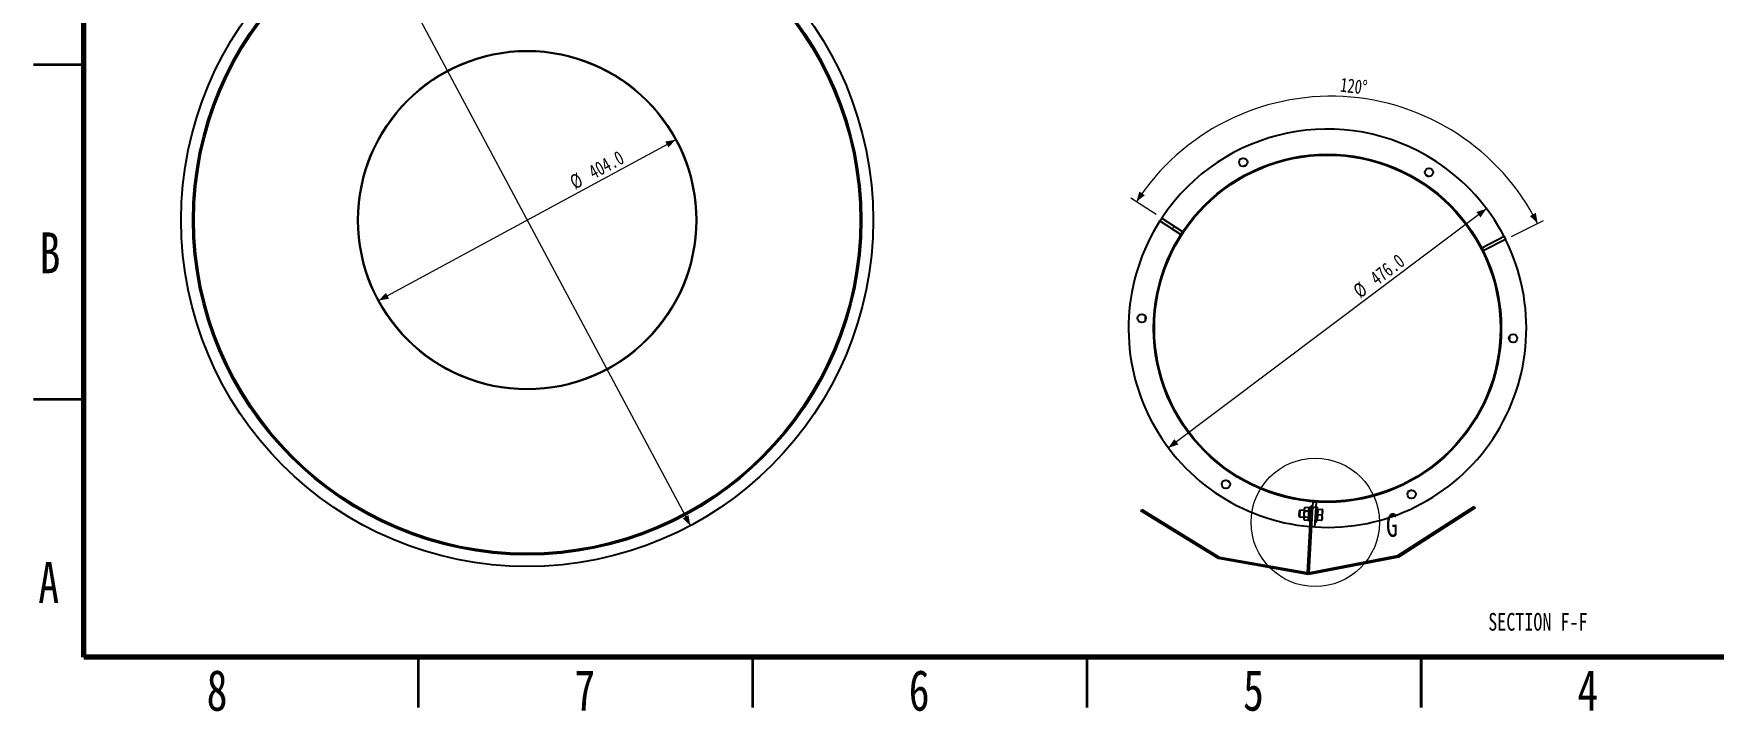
# Paper-space layout 'Sheet8' of a CAD drawing. Header units: millimetres. Extents: x 2 to 418, y 2 to 295.
# Drawn here: x 2.5 to 253.7, y 1.9 to 103.2 of the extents above; entities that cross this region are included whole.
import ezdxf

# ---------------------------------------------------------------- set-up
doc = ezdxf.new("R2010")
doc.units = ezdxf.units.MM
doc.styles.add('SLDTEXTSTYLE0', font='TXT', dxfattribs={"width": 0.75})
doc.dimstyles.new('SLDDIMSTYLE21', dxfattribs={"dimtxt": 2.116667, "dimasz": 1.5, "dimexe": 0, "dimexo": 0.0625, "dimgap": 0.529167, "dimtad": 1, "dimdec": 1, "dimlfac": 8, "dimrnd": 1e-09, "dimzin": 4, "dimdsep": 46, "dimtxsty": 'SLDTEXTSTYLE0', "dimsah": 1, "dimcen": 0, "dimadec": 0, "dimazin": 1, "dimtfac": 1, "dimtdec": 0, "dimtmove": 0, "dimatfit": 3, "dimfxl": 1, "dimfrac": 2, "dimtolj": 1, "dimtzin": 12, "dimarcsym": 0})
doc.dimstyles.new('SLDDIMSTYLE44', dxfattribs={"dimtxt": 2.116667, "dimasz": 1.5, "dimexe": 0, "dimexo": 0.0625, "dimgap": 0.529167, "dimtad": 1, "dimdec": 4, "dimlfac": 8, "dimzin": 12, "dimdsep": 46, "dimtxsty": 'SLDTEXTSTYLE0', "dimsah": 1, "dimcen": 0.09, "dimazin": 3, "dimtfac": 1, "dimtdec": 0, "dimtofl": 0, "dimtmove": 0, "dimatfit": 3, "dimfxl": 1, "dimfrac": 2, "dimtolj": 1, "dimtzin": 12, "dimarcsym": 0})

# ---------------------------------------------------------------- blocks, each defined once
blk = doc.blocks.new('_D_142')
at = {"color": 7, "linetype": 'Continuous', "lineweight": 18}
blk.add_line((98.53, 87.33), (54.11, 63.3), dxfattribs=at)
for points in [[(98.53, 87.33), (96.97, 87.05), (97.45, 86.17)], [(54.11, 63.3), (55.66, 63.57), (55.19, 64.45)]]:
    blk.add_solid(points, dxfattribs=at)
at = {"color": 7, "linetype": 'Continuous', "lineweight": 18, "char_height": 2.117, "attachment_point": 1, "rotation": 28.4098, "style": 'SLDTEXTSTYLE0'}
for s, insert in [('404.0', (85.26, 83.24)), ('%%c', (82.45, 81.72))]:
    blk.add_mtext(s, dxfattribs=dict(at, insert=insert))
blk = doc.blocks.new('_D_143')
at = {"color": 7, "linetype": 'Continuous', "lineweight": 18}
blk.add_line((51.92, 120.95), (100.72, 29.68), dxfattribs=at)
for points in [[(51.92, 120.95), (52.18, 119.39), (53.06, 119.86)], [(100.72, 29.68), (100.45, 31.24), (99.57, 30.76)]]:
    blk.add_solid(points, dxfattribs=at)
at = {"color": 7, "linetype": 'Continuous', "lineweight": 18, "char_height": 2.117, "attachment_point": 1, "rotation": 298.1343, "style": 'SLDTEXTSTYLE0'}
for s, insert in [('%%c', (58.46, 114.49)), ('828.0', (59.97, 111.67))]:
    blk.add_mtext(s, dxfattribs=dict(at, insert=insert))
blk = doc.blocks.new('_D_144')
at = {"color": 7, "linetype": 'Continuous', "lineweight": 18}
blk.add_line((219.79, 77.02), (172.21, 41.3), dxfattribs=at)
for points in [[(219.79, 77.02), (218.29, 76.52), (218.89, 75.72)], [(172.21, 41.3), (173.71, 41.8), (173.11, 42.6)]]:
    blk.add_solid(points, dxfattribs=at)
at = {"color": 7, "linetype": 'Continuous', "lineweight": 18, "char_height": 2.117, "attachment_point": 1, "rotation": 36.8973, "style": 'SLDTEXTSTYLE0'}
for s, insert in [('476.0', (202.16, 67.17)), ('%%c', (199.61, 65.25))]:
    blk.add_mtext(s, dxfattribs=dict(at, insert=insert))
blk = doc.blocks.new('_D_145')
at = {"color": 7, "linetype": 'Continuous', "lineweight": 18}
for p, q in [((170.38, 76.15), (166.6, 78.61)), ((223.54, 72.85), (228.33, 75.28))]:
    blk.add_line(p, q, dxfattribs=at)
blk.add_arc((196.5, 59.13), 34.69, 26.9119, 146.9119, dxfattribs=at)
for points in [[(167.44, 78.07), (168.7, 79.03), (167.87, 79.59)], [(227.44, 74.83), (227.17, 76.39), (226.29, 75.92)]]:
    blk.add_solid(points, dxfattribs=at)
at = {"color": 7, "linetype": 'Continuous', "lineweight": 18, "insert": (198.07, 96.63), "char_height": 2.117, "attachment_point": 1, "rotation": 353.1547, "style": 'SLDTEXTSTYLE0'}
blk.add_mtext('120°', dxfattribs=at)

psp = doc.layouts.new('Sheet8')

# ---------------------------------------------------------------- hatches: boundary and pattern name
at = {"linetype": 'Continuous', "lineweight": 18}
h = psp.add_hatch(dxfattribs=at)
h.set_pattern_fill('ANSI32', style=0)
edge = h.paths.add_edge_path(flags=0)
edge.add_arc((196.002443, 59.156883), 26, 0, 360)
edge = h.paths.add_edge_path(flags=0)
edge.add_arc((196.002443, 59.156883), 25.875, 0, 360)
h = psp.add_hatch(dxfattribs=at)
h.set_pattern_fill('ANSI32', style=0)
h.paths.add_polyline_path([(174.355291, 73.56047), (171.213421, 75.6077), (170.940457, 75.188784), (174.082327, 73.141554)], flags=0)
h = psp.add_hatch(dxfattribs=at)
h.set_pattern_fill('ANSI32', style=0)
h.paths.add_polyline_path([(219.299891, 70.702073), (222.64378, 72.399398), (222.41747, 72.845249), (219.073581, 71.147925)], flags=0)
h = psp.add_hatch(dxfattribs=at)
h.set_pattern_fill('ANSI32', style=0)
h.paths.add_polyline_path([(193.84263, 33.235894), (193.639132, 29.491419), (194.138396, 29.464286), (194.341893, 33.20876)], flags=0)
h = psp.add_hatch(dxfattribs=at)
h.set_pattern_fill('ANSI32', style=0)
h.paths.add_polyline_path([(206.605765, 24.975054), (218.103684, 32.314187), (217.969174, 32.524917), (206.511271, 25.211325), (193.188693, 22.61036), (179.822113, 24.974819), (168.2364, 32.084209), (168.105647, 31.871129), (179.731821, 24.73691), (193.190946, 22.35608)], flags=0)
h = psp.add_hatch(dxfattribs=at)
h.set_pattern_fill('ANSI32', style=0)
h.paths.add_polyline_path([(193.559082, 32.625381), (193.016421, 22.640116), (193.266053, 22.626549), (193.808714, 32.611814)], flags=0)

# ---------------------------------------------------------------- linework, layer by layer
at = {"color": 7, "linetype": 'Continuous', "lineweight": 70}
for p, q in [((10, 10), (10, 287)), ((410, 10), (10, 10))]:
    psp.add_line(p, q, dxfattribs=at)
at = {"color": 7, "linetype": 'Continuous', "lineweight": 35}
for p, q in [((10, 98.5), (2.5, 98.5)), ((10, 48.5), (2.5, 48.5)), ((60, 10), (60, 2.5)), ((110, 10), (110, 2.5)), ((160, 10), (160, 2.5)), ((210, 2.5), (210, 10)), ((210, 10), (210, 2.5))]:
    psp.add_line(p, q, dxfattribs=at)
at = {"color": 7, "linetype": 'Continuous', "lineweight": 25}
for p, q in [((170.940457, 75.188784), (171.213421, 75.6077)), ((171.213421, 75.6077), (174.355291, 73.56047)), ((170.940457, 75.188784), (174.082327, 73.141554)), ((174.355291, 73.56047), (174.082327, 73.141554)), ((222.41747, 72.845249), (219.073581, 71.147925)), ((219.299891, 70.702073), (219.073581, 71.147925)), ((222.64378, 72.399398), (219.299891, 70.702073)), ((222.41747, 72.845249), (222.64378, 72.399398)), ((193.639132, 29.491419), (193.84263, 33.235894)), ((193.84263, 33.235894), (194.341893, 33.20876)), ((194.138396, 29.464286), (194.341893, 33.20876)), ((168.105647, 31.871129), (168.2364, 32.084209)), ((179.731821, 24.73691), (168.105647, 31.871129)), ((168.2364, 32.084209), (179.822113, 24.974819)), ((191.766277, 31.885266), (191.721379, 31.059111)), ((191.721379, 31.059111), (191.802881, 30.968241)), ((191.857147, 31.966768), (191.766277, 31.885266)), ((191.857147, 31.966768), (191.802881, 30.968241)), ((191.802881, 30.968241), (192.46559, 30.932226)), ((192.519856, 31.930752), (191.857147, 31.966768)), ((192.453399, 30.707902), (192.448632, 30.620186)), ((192.448632, 30.620186), (192.521868, 30.517111)), ((192.490331, 31.387463), (192.453399, 30.707902)), ((192.529655, 32.111049), (192.490331, 31.387463)), ((192.536814, 32.242792), (192.529655, 32.111049)), ((192.62079, 32.337323), (192.536814, 32.242792)), ((193.198799, 30.454922), (192.541739, 30.490631)), ((193.221825, 30.878612), (192.564765, 30.91432)), ((193.272662, 31.814043), (192.615602, 31.849752)), ((192.621337, 32.336837), (192.643413, 32.361494)), ((193.300473, 32.325785), (192.643413, 32.361494)), ((193.016421, 22.640116), (193.559082, 32.625381)), ((193.249873, 30.429894), (193.283522, 30.319069)), ((193.266053, 22.626549), (193.808714, 32.611814)), ((193.35682, 32.34391), (193.365544, 32.371009)), ((193.39942, 32.451656), (193.363489, 32.367463)), ((193.559082, 32.625381), (193.808714, 32.611814)), ((194.327036, 30.254562), (194.418174, 30.468121)), ((194.409575, 30.471791), (194.411407, 30.471803)), ((194.437835, 30.512081), (195.134599, 30.474214)), ((194.511236, 32.180517), (194.443779, 32.402695)), ((194.481927, 31.323383), (195.17869, 31.285517)), ((194.50229, 32.177801), (194.504108, 32.177591)), ((194.526018, 32.134686), (195.222781, 32.09682)), ((195.17869, 31.285517), (195.229107, 30.875927)), ((195.207061, 30.470276), (195.229107, 30.875927)), ((195.222781, 32.09682), (195.273198, 31.68723)), ((195.229107, 30.875927), (195.273198, 31.68723)), ((195.273198, 31.68723), (195.295244, 32.092882)), ((206.511271, 25.211325), (217.969174, 32.524917)), ((218.103684, 32.314187), (206.605765, 24.975054)), ((217.969174, 32.524917), (218.103684, 32.314187)), ((194.138396, 29.464286), (193.639132, 29.491419)), ((193.188693, 22.61036), (206.511271, 25.211325)), ((193.190946, 22.35608), (179.731821, 24.73691)), ((179.822113, 24.974819), (193.188693, 22.61036)), ((193.266053, 22.626549), (193.016421, 22.640116)), ((206.605765, 24.975054), (193.190946, 22.35608))]:
    psp.add_line(p, q, dxfattribs=at)
at = {"color": 8, "linetype": 'Continuous', "lineweight": 25}
for p, q in [((193.283522, 30.319069), (193.39942, 32.451656)), ((194.443779, 32.402695), (194.327036, 30.254562))]:
    psp.add_line(p, q, dxfattribs=at)
at = {"color": 7, "linetype": 'Continuous', "lineweight": 25, "flags": 128}
for points in [[(183.428701, 83.332563), (183.668553, 83.455806), (183.909612, 83.576669)], [(210.652325, 82.133904), (210.878982, 81.987807), (211.104183, 81.839475)], [(168.778819, 60.355543), (168.792014, 60.624882), (168.807873, 60.894077)], [(223.226067, 57.958224), (223.212873, 57.688884), (223.197014, 57.419689)], [(181.352562, 36.179863), (181.125904, 36.325959), (180.900704, 36.474292)], [(208.576186, 34.981203), (208.336334, 34.857961), (208.095274, 34.737097)]]:
    psp.add_lwpolyline(points, dxfattribs=at)
at = {"color": 7, "linetype": 'Continuous', "lineweight": 25}
for centre, radius in [((76.317671, 75.312593), 51.75), ((76.317671, 75.312593), 49.999337), ((76.317671, 75.312593), 49.799976), ((76.317671, 75.312593), 25.303303), ((76.317671, 75.312593), 25.252664), ((196.002443, 59.156883), 26), ((196.002443, 59.156883), 25.875), ((183.413954, 83.957389), 0.625), ((211.186067, 82.459088), 0.625), ((168.23033, 60.655185), 0.625), ((223.774556, 57.658582), 0.625), ((180.81882, 35.854679), 0.625), ((208.590932, 34.356377), 0.625)]:
    psp.add_circle(centre, radius, dxfattribs=at)
at = {"color": 7, "linetype": 'Continuous', "lineweight": 18}
psp.add_circle((194.175995, 30.156142), 9.597826, dxfattribs=at)
at = {"color": 7, "linetype": 'Continuous', "lineweight": 25}
for centre, radius, start, end in [((196.002443, 59.156883), 29.75, 56.91189471, 146.43041191), ((196.002443, 59.156883), 29.75, 27.39337752, 56.91189471), ((196.002443, 59.156883), 29.75, 147.39337752, 264.96298304), ((196.002443, 59.156883), 29.75, 266.40777164, 26.43041191), ((193.357518, 30.341536), 0.077332, 196.88925445, 356.88925445), ((193.470545, 32.421303), 0.077332, 356.88925445, 156.88925445), ((194.258055, 30.284), 0.075, 176.88925445, 336.88925445), ((194.372013, 32.380906), 0.075, 16.88925445, 176.88925445), ((194.476969, 30.447367), 0.062494, 93.52032763, 160.61906592), ((194.571936, 32.194777), 0.062494, 193.88701151, 260.23003791)]:
    psp.add_arc(centre, radius, start, end, dxfattribs=at)
for points, knots in [([(192.564765, 30.91432), (192.539367, 30.885914), (192.487973, 30.828432), (192.458095, 30.757525), (192.454222, 30.716602), (192.453399, 30.707902)], [0, 0, 0, 0, 0.4347938452, 0.8798476693, 1, 1, 1, 1]), ([(192.453399, 30.707902), (192.462845, 30.651353), (192.475128, 30.577818), (192.529239, 30.506991), (192.541739, 30.490631)], [0, 0, 0, 0, 0.7690071822, 1, 1, 1, 1]), ([(192.490331, 31.387463), (192.489608, 31.366984), (192.484371, 31.218549), (192.517339, 31.057927), (192.561118, 30.925363), (192.564765, 30.91432)], [0, 0, 0, 0, 0.1279440007, 0.9273558207, 1, 1, 1, 1]), ([(192.615602, 31.849752), (192.59826, 31.811088), (192.532546, 31.66458), (192.50823, 31.50496), (192.490331, 31.387463)], [0, 0, 0, 0, 0.2638982248, 1, 1, 1, 1]), ([(192.643413, 32.361494), (192.61768, 32.326916), (192.565607, 32.256944), (192.534913, 32.171007), (192.530576, 32.121561), (192.529655, 32.111049)], [0, 0, 0, 0, 0.4347938452, 0.8798476693, 1, 1, 1, 1]), ([(192.529655, 32.111049), (192.53847, 32.042889), (192.549932, 31.954255), (192.603279, 31.869362), (192.615602, 31.849752)], [0, 0, 0, 0, 0.7690071822, 1, 1, 1, 1]), ([(193.198799, 30.454922), (193.18134, 30.525572), (193.145865, 30.669118), (193.196242, 30.808055), (193.221825, 30.878612)], [0, 0, 0, 0, 0.492170404, 1, 1, 1, 1]), ([(193.221825, 30.878612), (193.208927, 31.033199), (193.182721, 31.347293), (193.24237, 31.656844), (193.272662, 31.814043)], [0, 0, 0, 0, 0.49217040399, 1, 1, 1, 1]), ([(193.256927, 30.406661), (193.254631, 30.41237), (193.249594, 30.424894), (193.235973, 30.440021), (193.218563, 30.45168), (193.205396, 30.45384), (193.198799, 30.454922)], [0, 0, 0, 0, 0.2299192071, 0.5043913731, 0.7516860297, 1, 1, 1, 1]), ([(193.282808, 30.848622), (193.282747, 30.848724), (193.280381, 30.852701), (193.273755, 30.86033), (193.2594, 30.869542), (193.241622, 30.876345), (193.228433, 30.877855), (193.221825, 30.878612)], [0, 0, 0, 0, 0.0068528566, 0.2675854198, 0.5286325957, 0.7638315694, 1, 1, 1, 1]), ([(193.272662, 31.814043), (193.255988, 31.899135), (193.222108, 32.072027), (193.27408, 32.240321), (193.300473, 32.325785)], [0, 0, 0, 0, 0.492170404, 1, 1, 1, 1]), ([(193.336287, 31.832671), (193.327282, 31.793786), (193.282108, 31.598719), (193.241236, 31.267681), (193.26996, 30.978132), (193.282808, 30.848622)], [0, 0, 0, 0, 0.120964184, 0.6068257978, 1, 1, 1, 1]), ([(193.336287, 31.832671), (193.336217, 31.832593), (193.333469, 31.829556), (193.326124, 31.823937), (193.310933, 31.817782), (193.292577, 31.813946), (193.279309, 31.814011), (193.272662, 31.814043)], [0, 0, 0, 0, 0.0068528566, 0.2675854198, 0.5286325957, 0.7638315694, 1, 1, 1, 1]), ([(193.365544, 32.371009), (193.357489, 32.349604), (193.317079, 32.242219), (193.284315, 32.060364), (193.320225, 31.903039), (193.336287, 31.832671)], [0, 0, 0, 0, 0.120964184, 0.6068257978, 1, 1, 1, 1]), ([(193.300473, 32.325785), (193.307142, 32.326149), (193.320453, 32.326875), (193.339125, 32.336531), (193.354773, 32.351093), (193.362512, 32.36396), (193.365468, 32.370833), (193.365544, 32.371009)], [0, 0, 0, 0, 0.2361684306, 0.4713674043, 0.7324145802, 0.9931471434, 1, 1, 1, 1]), ([(194.370426, 30.471691), (194.379528, 30.506988), (194.406849, 30.612939), (194.438474, 30.792862), (194.44877, 30.991028), (194.439282, 31.169502), (194.424374, 31.274369), (194.416904, 31.326917)], [0, 0, 0, 0, 0.1256430002, 0.3771428325, 0.6311916728, 0.8151947774, 1, 1, 1, 1]), ([(194.437835, 30.512081), (194.430895, 30.511802), (194.417044, 30.511245), (194.397677, 30.502659), (194.38149, 30.489612), (194.373529, 30.478039), (194.370502, 30.471847), (194.370426, 30.471691)], [0, 0, 0, 0, 0.23613994792, 0.47131078716, 0.73232089205, 0.99328712289, 1, 1, 1, 1]), ([(194.416904, 31.326917), (194.425986, 31.361839), (194.453246, 31.466664), (194.484792, 31.645146), (194.49509, 31.843343), (194.485671, 32.023084), (194.470823, 32.129046), (194.463382, 32.182143)], [0, 0, 0, 0, 0.1256430002, 0.3771428325, 0.6311916728, 0.8151947774, 1, 1, 1, 1]), ([(194.416904, 31.326917), (194.416971, 31.326913), (194.419654, 31.326768), (194.426965, 31.32637), (194.442397, 31.325532), (194.461242, 31.324508), (194.475022, 31.323759), (194.481927, 31.323383)], [0, 0, 0, 0, 0.0067128771, 0.2676791079, 0.5286892128, 0.7638600521, 1, 1, 1, 1]), ([(194.481927, 31.323383), (194.495878, 31.189149), (194.524223, 30.916428), (194.466929, 30.648256), (194.437835, 30.512081)], [0, 0, 0, 0, 0.4922070972, 1, 1, 1, 1]), ([(194.463382, 32.182143), (194.463441, 32.18198), (194.465779, 32.175496), (194.47244, 32.163128), (194.487117, 32.148404), (194.505439, 32.13777), (194.519149, 32.135716), (194.526018, 32.134686)], [0, 0, 0, 0, 0.0067128771, 0.2676791079, 0.5286892128, 0.7638600521, 1, 1, 1, 1]), ([(194.526018, 32.134686), (194.539969, 32.000451), (194.568314, 31.727731), (194.51102, 31.459559), (194.481927, 31.323383)], [0, 0, 0, 0, 0.49220709718, 1, 1, 1, 1]), ([(195.229107, 30.875927), (195.228512, 30.866313), (195.220036, 30.729385), (195.175763, 30.597158), (195.134599, 30.474214)], [0, 0, 0, 0, 0.0702147664, 1, 1, 1, 1]), ([(195.134599, 30.474214), (195.144145, 30.473695), (195.186815, 30.471376), (195.198213, 30.470757), (195.207061, 30.470276)], [0, 0, 0, 0, 0.22371327519, 1, 1, 1, 1]), ([(195.273198, 31.68723), (195.272603, 31.677616), (195.264127, 31.540688), (195.219854, 31.40846), (195.17869, 31.285517)], [0, 0, 0, 0, 0.0702147664, 1, 1, 1, 1]), ([(195.295244, 32.092882), (195.286396, 32.093363), (195.274998, 32.093982), (195.232327, 32.096301), (195.222781, 32.09682)], [0, 0, 0, 0, 0.7762867248, 1, 1, 1, 1])]:
    psp.add_open_spline(points, degree=3, knots=knots, dxfattribs=at)
at = {"color": 8, "linetype": 'Continuous', "lineweight": 25}
for points, knots in [([(193.282808, 30.848622), (193.275, 30.831516), (193.235832, 30.745702), (193.205297, 30.60689), (193.239116, 30.481652), (193.252849, 30.430797)], [0, 0, 0, 0, 0.128822034, 0.6462452849, 1, 1, 1, 1]), ([(194.411407, 30.471803), (194.413513, 30.471815), (194.423876, 30.471876), (194.394129, 30.471773), (194.370426, 30.471691)], [0, 0, 0, 0, 0.2031659668, 1, 1, 1, 1]), ([(194.463382, 32.182143), (194.47081, 32.181343), (194.500345, 32.178161), (194.501457, 32.177955), (194.50229, 32.177801)], [0, 0, 0, 0, 0.2515003569, 1, 1, 1, 1])]:
    psp.add_open_spline(points, degree=3, knots=knots, dxfattribs=at)

# ---------------------------------------------------------------- texts
at = {"color": 7, "linetype": 'Continuous', "lineweight": 0, "attachment_point": 2, "style": 'SLDTEXTSTYLE0'}
for s, insert, char_height in [('B', (4.953433, 73.47569), 6.096), ('A', (4.756583, 24.22569), 6.096), ('SECTION F-F', (227.472844, 16.624151), 2.64583333), ('8', (29.938617, 8.11369), 6.096), ('7', (84.938617, 8.11369), 6.096), ('6', (134.938617, 8.11369), 6.096), ('5', (184.938617, 8.11369), 6.096), ('4', (234.938617, 8.11369), 6.096)]:
    psp.add_mtext(s, dxfattribs=dict(at, insert=insert, char_height=char_height))
at = {"color": 7, "linetype": 'Continuous', "lineweight": 18, "insert": (204.748875, 31.524315), "char_height": 3.527778, "attachment_point": 1, "style": 'SLDTEXTSTYLE0'}
psp.add_mtext('G', dxfattribs=at)

# ---------------------------------------------------------------- dimensions: what is measured, and where the dimension line sits
at = {"color": 7, "linetype": 'Continuous', "lineweight": 18}
for p1, p2, picture, middle in [((51.915462, 120.948048), (100.719879, 29.677139), '_D_143', (58.450267, 108.727101)), ((98.529083, 87.327178), (54.106259, 63.298009), '_D_142', (88.33592, 81.813502)), ((219.793897, 77.018272), (172.210989, 41.295494), '_D_144', (205.424255, 66.230293))]:
    dim = psp.add_diameter_dim_2p(p1=p1, p2=p2, dimstyle='SLDDIMSTYLE21', dxfattribs=at)
    dim.commit()
    dim.dimension.update_dxf_attribs({"geometry": picture, "text_midpoint": middle, "dimtype": 163})
dim = psp.add_angular_dim_2l(base=(198.370533, 93.769807), line1=((219.299891, 70.702073), (222.64378, 72.399398)), line2=((174.355291, 73.56047), (171.213421, 75.6077)), dimstyle='SLDDIMSTYLE44', dxfattribs=at)
dim.commit()
dim.dimension.update_dxf_attribs({"geometry": '_D_145', "text_midpoint": (200.636385, 93.572898), "dimtype": 162})

doc.saveas('drawing.dxf')
